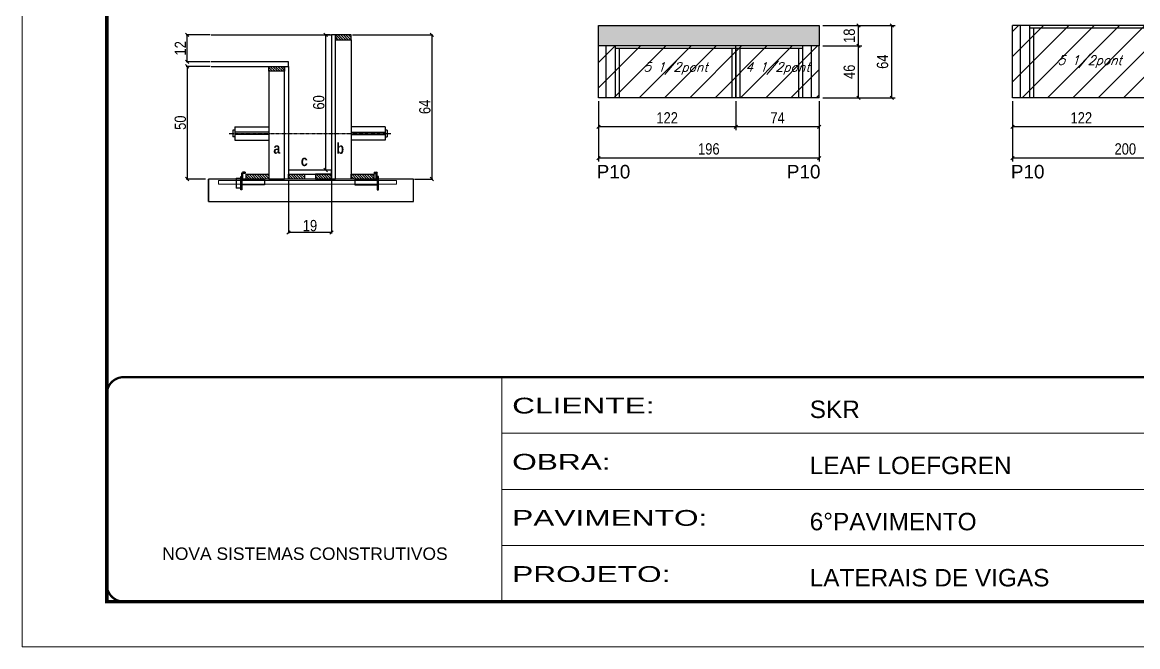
# Model space of a CAD drawing. Extents: x 3309 to 9563, y -2522 to 14608.
# Drawn here: x 3309 to 4299, y 5518 to 6072 of the extents above; entities that cross this region are included whole.
import ezdxf

# ---------------------------------------------------------------- set-up
doc = ezdxf.new("R2010")
doc.units = 0
for name, pattern in [('CONTINUO', [0]), ('DASHED', [0.75, 0.5, -0.25]), ('HIDDEN', [0.375, 0.25, -0.125])]:
    doc.linetypes.add(name, pattern=pattern)
for name, color, linetype in [('5', 5, 'Continuous'), ('barrote', 251, 'Continuous'), ('COTA', 241, 'Continuous'), ('detalhes', 4, 'Continuous'), ('Painéis', 200, 'Continuous'), ('presilha', 1, 'Continuous'), ('SARR_2.2x10', 60, 'Continuous'), ('SARR_2.2x7', 40, 'Continuous'), ('SARR_3.5x7', 81, 'Continuous'), ('TENSOR', 3, 'Continuous'), ('texto', 7, 'Continuous')]:
    doc.layers.add(name, color=color, linetype=linetype)
for name, color, linetype, lineweight in [('CONCRETO', 251, 'Continuous', 25), ('Folhas', 255, 'Continuous', 9), ('Hachura', 251, 'Continuous', 9), ('SARRAFO DE PRESSAO', 251, 'DASHED', 9), ('SCO-___-LAJ', 2, 'Continuous', 0)]:
    doc.layers.add(name, color=color, linetype=linetype, lineweight=lineweight)
doc.styles.add('ARIAL', font='arial.ttf')
doc.styles.add('COTA TECNICA', font='techl___.ttf', dxfattribs={"height": 10})
doc.styles.add('COTA TECNICA 2X', font='techl___.ttf', dxfattribs={"height": 10})
doc.styles.add('Romans', font='romans.shx')
doc.styles.get("Standard").update_dxf_attribs({"font": 'arial.ttf'})
doc.styles.add('TECNICA', font='techb___.ttf', dxfattribs={"height": 10})
doc.styles.add('Tecnologia', font='')
doc.styles.get('Tecnologia').set_extended_font_data('Forgotten Futurist')
doc.dimstyles.new('PAINEL', dxfattribs={"dimtxt": 10, "dimasz": 3, "dimexe": 3, "dimexo": 3, "dimgap": 3, "dimtad": 1, "dimdec": 1, "dimzin": 12, "dimdsep": 46, "dimtxsty": 'COTA TECNICA', "dimblk1": 'OBLIQUE', "dimblk2": 'OBLIQUE', "dimsah": 1, "dimcen": 0.9, "dimclrd": 4, "dimclre": 4, "dimclrt": 240, "dimadec": 1, "dimazin": 3, "dimtfac": 1, "dimtdec": 1, "dimtmove": 0, "dimatfit": 3, "dimfxl": 1, "dimtolj": 1, "dimtzin": 12, "dimarcsym": 0})
doc.dimstyles.new('SECAO', dxfattribs={"dimscale": 0.333333, "dimtxt": 5, "dimasz": 9, "dimexe": 3, "dimexo": 3, "dimgap": 3, "dimtad": 1, "dimdec": 1, "dimlfac": 0.5, "dimzin": 12, "dimdsep": 46, "dimtxsty": 'COTA TECNICA 2X', "dimblk1": 'OBLIQUE', "dimblk2": 'OBLIQUE', "dimsah": 1, "dimcen": 0.9, "dimclrd": 4, "dimclre": 4, "dimclrt": 240, "dimadec": 1, "dimazin": 3, "dimtfac": 1, "dimtdec": 1, "dimtmove": 0, "dimatfit": 3, "dimfxl": 1, "dimtolj": 1, "dimtzin": 12, "dimarcsym": 0})
pattern_1 = [(135, (36781.1714, -117579.288), (-1.122532015, -1.122532015), [])]

# ---------------------------------------------------------------- blocks, each defined once
blk = doc.blocks.new('9999999999')
at = {"color": 30, "linetype": 'CONTINUO'}
for p, q in [((98564.56, 34230.21), (98564.56, 34429.45)), ((98564.56, 34379.64), (99583.98, 34379.64)), ((98564.56, 34329.83), (99487.98, 34329.83)), ((98564.56, 34280.02), (99487.98, 34280.02))]:
    blk.add_line(p, q, dxfattribs=at)
at = {"color": 30, "linetype": 'CONTINUO', "const_width": 2}
blk.add_lwpolyline([(99583.98, 34230.21), (99583.98, 34414.45, 0.414214), (99568.98, 34429.45), (98228.98, 34429.45, 0.414214), (98213.98, 34414.45), (98213.98, 34245.21, 0.414214), (98228.98, 34230.21), (99583.98, 34230.21)], format="xyb", dxfattribs=at)
at = {"layer": 'Folhas'}
blk.add_lwpolyline([(98138.98, 34190.21), (99623.98, 34190.21), (99623.98, 35240.21), (98138.98, 35240.21)], close=True, dxfattribs=at)
at = {"layer": 'Folhas', "color": 30, "const_width": 3}
blk.add_lwpolyline([(98213.98, 34230.21), (99583.98, 34230.21), (99583.98, 35200.21), (98213.98, 35200.21)], close=True, dxfattribs=at)
at = {"color": 7, "linetype": 'Continuous', "ltscale": 5, "style": 'ARIAL'}
for s, height, p in [('SKR', 15.483, (98837.68, 34393.13)), ('LEAF LOEFGREN', 15.4829, (98837.68, 34343.32)), ('6°PAVIMENTO', 15.4829, (98837.68, 34293.51)), ('NOVA SISTEMAS CONSTRUTIVOS', 11.0592, (98263.19, 34267.21)), ('LATERAIS DE VIGAS', 15.4829, (98837.68, 34243.7))]:
    blk.add_text(s, height=height, dxfattribs=at).set_placement(p)
at = {"layer": 'Folhas', "color": 7, "style": 'Tecnologia', "width": 1.5}
for s, p in [('CLIENTE:', (98573.65, 34397.17)), ('OBRA:', (98573.65, 34347.31)), ('PAVIMENTO:', (98573.65, 34297.5)), ('PROJETO:', (98573.65, 34247.69))]:
    blk.add_text(s, height=14, dxfattribs=at).set_placement(p)
blk = doc.blocks.new('_Oblique')
at = {"color": 0, "linetype": 'ByBlock', "lineweight": -2}
blk.add_line((-0.5, -0.5), (0.5, 0.5), dxfattribs=at)
blk = doc.blocks.new('*D2483')
at = {"layer": 'COTA', "color": 4, "lineweight": -2, "transparency": 16777216}
for p, q in [((3545.63, 5931.88), (3545.63, 5884.41)), ((3583.63, 5931.88), (3583.63, 5884.41)), ((3583.63, 5885.41), (3545.63, 5885.41))]:
    blk.add_line(p, q, dxfattribs=at)
at = {"layer": 'Defpoints', "color": 0, "transparency": 16777216}
for p in [(3545.63, 5932.88), (3583.63, 5932.88), (3545.63, 5885.41)]:
    blk.add_point(p, dxfattribs=at)
at = {"layer": 'COTA', "color": 4, "lineweight": -2, "transparency": 16777216, "xscale": 3, "yscale": 3, "zscale": 3, "rotation": 180}
blk.add_blockref('_Oblique', (3545.63, 5885.41), dxfattribs=at)
at = {"layer": 'COTA', "color": 4, "lineweight": -2, "transparency": 16777216, "xscale": 3, "yscale": 3, "zscale": 3}
blk.add_blockref('_Oblique', (3583.63, 5885.41), dxfattribs=at)
at = {"layer": 'COTA', "color": 240, "transparency": 16777216, "insert": (3564.63, 5891.5), "char_height": 10, "attachment_point": 5, "style": 'COTA TECNICA 2X'}
blk.add_mtext('\\A1;19', dxfattribs=at)
blk = doc.blocks.new('PRESILHA METÁLICA 1')
at = {"layer": 'presilha'}
for p, q in [((6, 15.5), (7.5, 15.5)), ((6, -2.5), (6, 15.5)), ((7.5, 10.6), (7.5, 19.9)), ((7.5, 15.5), (7.5, -2.5)), ((12, 21), (8.6, 21)), ((9, 11.6), (9, 18.9)), ((12, 19.5), (9.6, 19.5)), ((12, 21), (12, 19.5)), ((0, 13), (6, 13)), ((0, 13), (0, 0)), ((6, 0), (0, 0)), ((6, 13), (6, 0)), ((37.5, 4.1), (7.5, 4.1)), ((37.5, 11), (9.6, 11)), ((37.5, 11), (37.5, 4.1)), ((7.5, -2.5), (6, -2.5))]:
    blk.add_line(p, q, dxfattribs=at)
for centre, radius, start, end in [((8.6, 19.9), 1.14, 90, 180), ((9.6, 18.9), 0.57, 90, 180), ((9.6, 11.6), 0.57, 180, 270)]:
    blk.add_arc(centre, radius, start, end, dxfattribs=at)
blk = doc.blocks.new('PRESILHA METÁLICA 2')
at = {"layer": 'presilha'}
for p, q in [((-5.2, 23.5), (-5.2, 22)), ((-5.2, 23.5), (-1.9, 23.5)), ((-5.2, 22), (-2.8, 22)), ((-2.2, 14.1), (-2.2, 21.4)), ((0.8, 18), (-0.8, 18)), ((-0.8, 18), (-0.8, 0)), ((-0.8, 14.6), (-0.8, 22.4)), ((0.8, 0), (0.8, 18)), ((-30.8, 13.5), (-30.8, 6.6)), ((-30.8, 13.5), (-2.8, 13.5)), ((-30.8, 6.6), (-0.8, 6.6)), ((-0.8, 0), (0.8, 0))]:
    blk.add_line(p, q, dxfattribs=at)
for centre, radius, start, end in [((-2.8, 21.4), 0.57, 0, 90), ((-1.9, 22.4), 1.14, 0, 90), ((-2.8, 14.1), 0.57, 270, 0)]:
    blk.add_arc(centre, radius, start, end, dxfattribs=at)
blk = doc.blocks.new('*D2484')
at = {"layer": 'COTA', "color": 4, "lineweight": -2, "transparency": 16777216}
for p, q in [((3602.23, 6060.88), (3673.68, 6060.88)), ((3672.68, 6060.88), (3672.68, 5932.88)), ((3657.45, 5932.88), (3673.68, 5932.88))]:
    blk.add_line(p, q, dxfattribs=at)
at = {"layer": 'Defpoints', "color": 0, "transparency": 16777216}
for p in [(3601.23, 6060.88), (3656.45, 5932.88), (3672.68, 5932.88)]:
    blk.add_point(p, dxfattribs=at)
at = {"layer": 'COTA', "color": 4, "lineweight": -2, "transparency": 16777216, "xscale": 3, "yscale": 3, "zscale": 3}
for p, rotation in [((3672.68, 6060.88), 90), ((3672.68, 5932.88), 270)]:
    blk.add_blockref('_Oblique', p, dxfattribs=dict(at, rotation=rotation))
at = {"layer": 'COTA', "color": 240, "transparency": 16777216, "insert": (3666.58, 5996.88), "char_height": 10, "attachment_point": 5, "rotation": 90, "style": 'COTA TECNICA 2X'}
blk.add_mtext('\\A1;64', dxfattribs=at)
blk = doc.blocks.new('*D2485')
at = {"layer": 'COTA', "color": 4, "lineweight": -2, "transparency": 16777216}
for p, q in [((3475.93, 6032.88), (3454.71, 6032.88)), ((3455.71, 6032.88), (3455.71, 5932.88)), ((3471.82, 5932.88), (3454.71, 5932.88))]:
    blk.add_line(p, q, dxfattribs=at)
at = {"layer": 'Defpoints', "color": 0, "transparency": 16777216}
for p in [(3476.93, 6032.88), (3455.71, 5932.88), (3472.82, 5932.88)]:
    blk.add_point(p, dxfattribs=at)
at = {"layer": 'COTA', "color": 4, "lineweight": -2, "transparency": 16777216, "xscale": 3, "yscale": 3, "zscale": 3}
for p, rotation in [((3455.71, 6032.88), 90), ((3455.71, 5932.88), 270)]:
    blk.add_blockref('_Oblique', p, dxfattribs=dict(at, rotation=rotation))
at = {"layer": 'COTA', "color": 240, "transparency": 16777216, "insert": (3449.6, 5982.88), "char_height": 10, "attachment_point": 5, "rotation": 90, "style": 'COTA TECNICA 2X'}
blk.add_mtext('\\A1;50', dxfattribs=at)
blk = doc.blocks.new('*D2486')
at = {"layer": 'COTA', "color": 4, "lineweight": -2, "transparency": 16777216}
for p, q in [((3582.63, 6060.88), (3577.56, 6060.88)), ((3578.56, 5940.88), (3578.56, 6060.88)), ((3582.63, 5940.88), (3577.56, 5940.88))]:
    blk.add_line(p, q, dxfattribs=at)
at = {"layer": 'Defpoints', "color": 0, "transparency": 16777216}
for p in [(3578.56, 6060.88), (3583.63, 6060.88), (3583.63, 5940.88)]:
    blk.add_point(p, dxfattribs=at)
at = {"layer": 'COTA', "color": 4, "lineweight": -2, "transparency": 16777216, "xscale": 3, "yscale": 3, "zscale": 3}
for p, rotation in [((3578.56, 6060.88), 90), ((3578.56, 5940.88), 270)]:
    blk.add_blockref('_Oblique', p, dxfattribs=dict(at, rotation=rotation))
at = {"layer": 'COTA', "color": 240, "transparency": 16777216, "insert": (3572.46, 6000.88), "char_height": 10, "attachment_point": 5, "rotation": 90, "style": 'COTA TECNICA 2X'}
blk.add_mtext('\\A1;60', dxfattribs=at)
blk = doc.blocks.new('*D2487')
at = {"layer": 'COTA', "color": 4, "lineweight": -2, "transparency": 16777216}
for p, q in [((3475.93, 6060.88), (3454.71, 6060.88)), ((3455.71, 6036.88), (3455.71, 6060.88)), ((3475.93, 6036.88), (3454.71, 6036.88))]:
    blk.add_line(p, q, dxfattribs=at)
at = {"layer": 'Defpoints', "color": 0, "transparency": 16777216}
for p in [(3455.71, 6060.88), (3476.93, 6060.88), (3476.93, 6036.88)]:
    blk.add_point(p, dxfattribs=at)
at = {"layer": 'COTA', "color": 4, "lineweight": -2, "transparency": 16777216, "xscale": 3, "yscale": 3, "zscale": 3}
for p, rotation in [((3455.71, 6060.88), 90), ((3455.71, 6036.88), 270)]:
    blk.add_blockref('_Oblique', p, dxfattribs=dict(at, rotation=rotation))
at = {"layer": 'COTA', "color": 240, "transparency": 16777216, "insert": (3449.66, 6048.88), "char_height": 10, "attachment_point": 5, "rotation": 90, "style": 'COTA TECNICA 2X'}
blk.add_mtext('\\A1;12', dxfattribs=at)
blk = doc.blocks.new('*D2479')
at = {"layer": 'COTA', "color": 4, "linetype": 'ByBlock', "lineweight": -2, "transparency": 16777216}
for p, q in [((3942.56, 6002.03), (3942.56, 5976.12)), ((4016.56, 6002.03), (4016.56, 5976.12)), ((4016.56, 5979.12), (3942.56, 5979.12))]:
    blk.add_line(p, q, dxfattribs=at)
at = {"layer": 'Defpoints', "color": 0, "linetype": 'ByBlock', "transparency": 16777216}
for p in [(3942.56, 6005.03), (4016.56, 6005.03), (3942.56, 5979.12)]:
    blk.add_point(p, dxfattribs=at)
at = {"layer": 'COTA', "color": 4, "linetype": 'ByBlock', "lineweight": -2, "transparency": 16777216, "xscale": 3, "yscale": 3, "zscale": 3, "rotation": 180}
blk.add_blockref('_Oblique', (3942.56, 5979.12), dxfattribs=at)
at = {"layer": 'COTA', "color": 4, "linetype": 'ByBlock', "lineweight": -2, "transparency": 16777216, "xscale": 3, "yscale": 3, "zscale": 3}
blk.add_blockref('_Oblique', (4016.56, 5979.12), dxfattribs=at)
at = {"layer": 'COTA', "color": 240, "linetype": 'ByBlock', "transparency": 16777216, "insert": (3979.56, 5987.19), "char_height": 10, "attachment_point": 5, "style": 'COTA TECNICA'}
blk.add_mtext('\\A1;74', dxfattribs=at)
blk = doc.blocks.new('*D2480')
at = {"layer": 'COTA', "color": 4, "linetype": 'ByBlock', "lineweight": -2, "transparency": 16777216}
for p, q in [((3820.56, 6002.03), (3820.56, 5976.12)), ((3942.56, 6002.03), (3942.56, 5976.12)), ((3942.56, 5979.12), (3820.56, 5979.12))]:
    blk.add_line(p, q, dxfattribs=at)
at = {"layer": 'Defpoints', "color": 0, "linetype": 'ByBlock', "transparency": 16777216}
for p in [(3820.56, 6005.03), (3942.56, 6005.03), (3820.56, 5979.12)]:
    blk.add_point(p, dxfattribs=at)
at = {"layer": 'COTA', "color": 4, "linetype": 'ByBlock', "lineweight": -2, "transparency": 16777216, "xscale": 3, "yscale": 3, "zscale": 3, "rotation": 180}
blk.add_blockref('_Oblique', (3820.56, 5979.12), dxfattribs=at)
at = {"layer": 'COTA', "color": 4, "linetype": 'ByBlock', "lineweight": -2, "transparency": 16777216, "xscale": 3, "yscale": 3, "zscale": 3}
blk.add_blockref('_Oblique', (3942.56, 5979.12), dxfattribs=at)
at = {"layer": 'COTA', "color": 240, "linetype": 'ByBlock', "transparency": 16777216, "insert": (3881.56, 5987.18), "char_height": 10, "attachment_point": 5, "style": 'COTA TECNICA'}
blk.add_mtext('\\A1;122', dxfattribs=at)
blk = doc.blocks.new('*D2488')
at = {"layer": 'COTA', "color": 4, "linetype": 'ByBlock', "lineweight": -2, "transparency": 16777216}
for p, q in [((3820.56, 6002.03), (3820.56, 5948.41)), ((4016.56, 6002.03), (4016.56, 5948.41)), ((4016.56, 5951.41), (3820.56, 5951.41))]:
    blk.add_line(p, q, dxfattribs=at)
at = {"layer": 'Defpoints', "color": 0, "linetype": 'ByBlock', "transparency": 16777216}
for p in [(3820.56, 6005.03), (4016.56, 6005.03), (3820.56, 5951.41)]:
    blk.add_point(p, dxfattribs=at)
at = {"layer": 'COTA', "color": 4, "linetype": 'ByBlock', "lineweight": -2, "transparency": 16777216, "xscale": 3, "yscale": 3, "zscale": 3, "rotation": 180}
blk.add_blockref('_Oblique', (3820.56, 5951.41), dxfattribs=at)
at = {"layer": 'COTA', "color": 4, "linetype": 'ByBlock', "lineweight": -2, "transparency": 16777216, "xscale": 3, "yscale": 3, "zscale": 3}
blk.add_blockref('_Oblique', (4016.56, 5951.41), dxfattribs=at)
at = {"layer": 'COTA', "color": 240, "linetype": 'ByBlock', "transparency": 16777216, "insert": (3918.56, 5959.54), "char_height": 10, "attachment_point": 5, "style": 'COTA TECNICA'}
blk.add_mtext('\\A1;196', dxfattribs=at)
blk = doc.blocks.new('*D2489')
at = {"layer": 'COTA', "color": 4, "lineweight": -2, "transparency": 16777216}
for p, q in [((4019.56, 6051.03), (4054.32, 6051.03)), ((4051.32, 6005.03), (4051.32, 6051.03)), ((4019.56, 6005.03), (4054.32, 6005.03))]:
    blk.add_line(p, q, dxfattribs=at)
at = {"layer": 'Defpoints', "color": 0, "transparency": 16777216}
for p in [(4016.56, 6051.03), (4051.32, 6051.03), (4016.56, 6005.03)]:
    blk.add_point(p, dxfattribs=at)
at = {"layer": 'COTA', "color": 4, "lineweight": -2, "transparency": 16777216, "xscale": 3, "yscale": 3, "zscale": 3}
for p, rotation in [((4051.32, 6051.03), 90), ((4051.32, 6005.03), 270)]:
    blk.add_blockref('_Oblique', p, dxfattribs=dict(at, rotation=rotation))
at = {"layer": 'COTA', "color": 240, "transparency": 16777216, "insert": (4043.21, 6028.03), "char_height": 10, "attachment_point": 5, "rotation": 90, "style": 'COTA TECNICA'}
blk.add_mtext('\\A1;46', dxfattribs=at)
blk = doc.blocks.new('*D2490')
at = {"layer": 'COTA', "color": 4, "lineweight": -2, "transparency": 16777216}
for p, q in [((4019.56, 6069.03), (4054.32, 6069.03)), ((4051.32, 6051.03), (4051.32, 6069.03)), ((4019.56, 6051.03), (4054.32, 6051.03))]:
    blk.add_line(p, q, dxfattribs=at)
at = {"layer": 'Defpoints', "color": 0, "transparency": 16777216}
for p in [(4016.56, 6069.03), (4051.32, 6069.03), (4016.56, 6051.03)]:
    blk.add_point(p, dxfattribs=at)
at = {"layer": 'COTA', "color": 4, "lineweight": -2, "transparency": 16777216, "xscale": 3, "yscale": 3, "zscale": 3}
for p, rotation in [((4051.32, 6069.03), 90), ((4051.32, 6051.03), 270)]:
    blk.add_blockref('_Oblique', p, dxfattribs=dict(at, rotation=rotation))
at = {"layer": 'COTA', "color": 240, "transparency": 16777216, "insert": (4043.22, 6060.03), "char_height": 10, "attachment_point": 5, "rotation": 90, "style": 'COTA TECNICA'}
blk.add_mtext('\\A1;18', dxfattribs=at)
blk = doc.blocks.new('*D2491')
at = {"layer": 'COTA', "color": 4, "lineweight": -2, "transparency": 16777216}
for p, q in [((4019.56, 6069.03), (4083.81, 6069.03)), ((4080.81, 6005.03), (4080.81, 6069.03)), ((4019.56, 6005.03), (4083.81, 6005.03))]:
    blk.add_line(p, q, dxfattribs=at)
at = {"layer": 'Defpoints', "color": 0, "transparency": 16777216}
for p in [(4016.56, 6069.03), (4080.81, 6069.03), (4016.56, 6005.03)]:
    blk.add_point(p, dxfattribs=at)
at = {"layer": 'COTA', "color": 4, "lineweight": -2, "transparency": 16777216, "xscale": 3, "yscale": 3, "zscale": 3}
for p, rotation in [((4080.81, 6069.03), 90), ((4080.81, 6005.03), 270)]:
    blk.add_blockref('_Oblique', p, dxfattribs=dict(at, rotation=rotation))
at = {"layer": 'COTA', "color": 240, "transparency": 16777216, "insert": (4072.71, 6037.03), "char_height": 10, "attachment_point": 5, "rotation": 90, "style": 'COTA TECNICA'}
blk.add_mtext('\\A1;64', dxfattribs=at)
blk = doc.blocks.new('*D2482')
at = {"layer": 'COTA', "color": 4, "linetype": 'ByBlock', "lineweight": -2, "transparency": 16777216}
for p, q in [((4188.09, 6002.03), (4188.09, 5976.12)), ((4310.09, 6002.03), (4310.09, 5976.12)), ((4310.09, 5979.12), (4188.09, 5979.12))]:
    blk.add_line(p, q, dxfattribs=at)
at = {"layer": 'Defpoints', "color": 0, "linetype": 'ByBlock', "transparency": 16777216}
for p in [(4188.09, 6005.03), (4310.09, 6005.03), (4188.09, 5979.12)]:
    blk.add_point(p, dxfattribs=at)
at = {"layer": 'COTA', "color": 4, "linetype": 'ByBlock', "lineweight": -2, "transparency": 16777216, "xscale": 3, "yscale": 3, "zscale": 3, "rotation": 180}
blk.add_blockref('_Oblique', (4188.09, 5979.12), dxfattribs=at)
at = {"layer": 'COTA', "color": 4, "linetype": 'ByBlock', "lineweight": -2, "transparency": 16777216, "xscale": 3, "yscale": 3, "zscale": 3}
blk.add_blockref('_Oblique', (4310.09, 5979.12), dxfattribs=at)
at = {"layer": 'COTA', "color": 240, "linetype": 'ByBlock', "transparency": 16777216, "insert": (4249.09, 5987.18), "char_height": 10, "attachment_point": 5, "style": 'COTA TECNICA'}
blk.add_mtext('\\A1;122', dxfattribs=at)
blk = doc.blocks.new('*D2492')
at = {"layer": 'COTA', "color": 4, "linetype": 'ByBlock', "lineweight": -2, "transparency": 16777216}
for p, q in [((4188.09, 6002.03), (4188.09, 5948.41)), ((4388.09, 6002.03), (4388.09, 5948.41)), ((4388.09, 5951.41), (4188.09, 5951.41))]:
    blk.add_line(p, q, dxfattribs=at)
at = {"layer": 'Defpoints', "color": 0, "linetype": 'ByBlock', "transparency": 16777216}
for p in [(4188.09, 6005.03), (4388.09, 6005.03), (4188.09, 5951.41)]:
    blk.add_point(p, dxfattribs=at)
at = {"layer": 'COTA', "color": 4, "linetype": 'ByBlock', "lineweight": -2, "transparency": 16777216, "xscale": 3, "yscale": 3, "zscale": 3, "rotation": 180}
blk.add_blockref('_Oblique', (4188.09, 5951.41), dxfattribs=at)
at = {"layer": 'COTA', "color": 4, "linetype": 'ByBlock', "lineweight": -2, "transparency": 16777216, "xscale": 3, "yscale": 3, "zscale": 3}
blk.add_blockref('_Oblique', (4388.09, 5951.41), dxfattribs=at)
at = {"layer": 'COTA', "color": 240, "linetype": 'ByBlock', "transparency": 16777216, "insert": (4288.09, 5959.51), "char_height": 10, "attachment_point": 5, "style": 'COTA TECNICA'}
blk.add_mtext('\\A1;200', dxfattribs=at)

msp = doc.modelspace()

# ---------------------------------------------------------------- hatches: boundary and pattern name
at = {"layer": 'COTA'}
h = msp.add_hatch(dxfattribs=at)
h.set_pattern_fill('AR-CONC', color=256, scale=0.03)
h.set_pattern_definition([(50, (-1267.279, -2428.622), (5.46554, -0.4781726), [0.5715, -6.2865]), (355, (-1267.279, -2428.622), (-1.0573026, 5.7317054), [0.4572, -5.0292175]), (100.451445, (-1266.8237, -2428.6617), (4.4082374, 5.2535326), [0.4857003, -5.3427073]), (46.1842, (-1267.279, -2427.098), (8.132371, -1.26127), [0.85725, -9.42975]), (96.63556, (-1266.6014, -2427.203), (7.122124, 7.422784), [0.728551, -8.014068]), (351.18415, (-1267.279, -2427.098), (7.122124, 7.422784), [0.685799, -7.543792]), (21, (-1266.517, -2427.479), (4.5484317, -3.067956), [0.5715, -6.2865]), (326, (-1266.517, -2427.479), (1.854061, 5.525639), [0.4572, -5.0292]), (71.451445, (-1266.138, -2427.7345), (6.4024926, 2.457683), [0.4857003, -5.342698]), (37.5, (-1267.2791, -2428.6218), (0.0926581, 2.53665117), [0, -4.96824, 0, -5.1054, 0, -5.04825]), (7.5, (-1267.279, -2428.6218), (2.0045899, 3.00541724), [0, -2.91084, 0, -4.85394, 0, -1.92405]), (327.5, (-1268.9784, -2428.6218), (4.06771786, -0.1718623), [0, -1.905, 0, -5.9436, 0, -7.8867]), (317.5, (-1269.7404, -2428.622), (4.4438754, 0.7627947), [0, -2.4765, 0, -3.94716, 0, -5.6007])])
h.paths.add_polyline_path([(3820.56, 6069.03), (3820.56, 6051.03), (4016.56, 6051.03), (4016.56, 6069.03)])
at = {"layer": 'Hachura', "linetype": 'ByBlock'}
h = msp.add_hatch(dxfattribs=at)
h.set_pattern_fill('ANSI31', color=256, scale=5)
h.set_pattern_definition([(45, (-2825.264, -5753.873), (-11.22532, 11.22532), [])])
h.paths.add_polyline_path([(4310.09, 6069.03), (4188.09, 6069.03), (4188.09, 6005.03), (4310.09, 6005.03)])
h.paths.add_polyline_path([(4310.09, 6069.03), (4310.09, 6005.03), (4388.09, 6005.03), (4388.09, 6069.03)])
h = msp.add_hatch(dxfattribs=at)
h.set_pattern_fill('ANSI31', color=256, scale=5)
h.set_pattern_definition([(45, (6.956, -1100.101), (-11.22532, 11.22532), [])])
h.paths.add_polyline_path([(3820.56, 6051.03), (3820.56, 6005.03), (3942.56, 6005.03), (3942.56, 6051.03)])
h.paths.add_polyline_path([(3942.56, 6051.03), (3942.56, 6005.03), (4016.56, 6005.03), (4016.56, 6051.03)])
at = {"layer": 'SARR_2.2x10'}
h = msp.add_hatch(dxfattribs=at)
h.set_pattern_fill('ANSI31', color=256, scale=0.5, angle=90)
h.set_pattern_definition([(135, (36701.5714, -117579.288), (-1.122532015, -1.122532015), [])])
h.paths.add_polyline_path([(3508.03, 5937.28), (3508.03, 5932.88), (3528.03, 5932.88), (3528.03, 5937.28)])
h = msp.add_hatch(dxfattribs=at)
h.set_pattern_fill('ANSI31', color=256, scale=0.5, angle=90)
h.set_pattern_definition([(135, (36794.7714, -117579.288), (-1.122532015, -1.122532015), [])])
h.paths.add_polyline_path([(3601.23, 5937.28), (3601.23, 5932.88), (3621.23, 5932.88), (3621.23, 5937.28)])
at = {"layer": 'SARR_2.2x7'}
h = msp.add_hatch(dxfattribs=at)
h.set_pattern_fill('ANSI31', color=256, scale=0.5, angle=90)
h.set_pattern_definition([(135, (36715.5714, -117455.688), (-1.122532015, -1.122532015), [])])
h.paths.add_polyline_path([(3587.23, 6060.88), (3587.23, 6056.48), (3601.23, 6056.48), (3601.23, 6060.88)])
h = msp.add_hatch(dxfattribs=at)
h.set_pattern_fill('ANSI31', color=256, scale=0.5, angle=90)
h.set_pattern_definition([(135, (36695.5714, -117483.688), (-1.122532015, -1.122532015), [])])
h.paths.add_polyline_path([(3542.03, 6032.88), (3542.03, 6028.48), (3528.03, 6028.48), (3528.03, 6032.88)])
h = msp.add_hatch(dxfattribs=at)
h.set_pattern_fill('ANSI31', color=256, scale=0.5, angle=90)
h.set_pattern_definition(pattern_1)
h.paths.add_polyline_path([(3559.63, 5932.88), (3559.63, 5937.28), (3545.63, 5937.28), (3545.63, 5932.88)])
h = msp.add_hatch(dxfattribs=at)
h.set_pattern_fill('ANSI31', color=256, scale=0.5, angle=90)
h.set_pattern_definition(pattern_1)
h.paths.add_polyline_path([(3569.63, 5937.28), (3569.63, 5932.88), (3583.63, 5932.88), (3583.63, 5937.28)])

# ---------------------------------------------------------------- linework, layer by layer
at = {"ltscale": 3}
for p, q in [((3498.03, 5979.33), (3498.03, 5967.33)), ((3498.03, 5979.33), (3528.03, 5979.33)), ((3631.23, 5979.33), (3601.23, 5979.33)), ((3631.23, 5979.33), (3631.23, 5967.33)), ((3496.03, 5976.33), (3496.03, 5970.33)), ((3498.03, 5976.33), (3496.03, 5976.33)), ((3498.03, 5970.33), (3496.03, 5970.33)), ((3528.03, 5974.33), (3498.03, 5974.33)), ((3528.03, 5972.33), (3498.03, 5972.33)), ((3601.23, 5974.33), (3631.23, 5974.33)), ((3601.23, 5972.33), (3631.23, 5972.33)), ((3633.23, 5976.33), (3631.23, 5976.33)), ((3631.23, 5970.33), (3633.23, 5970.33)), ((3633.23, 5976.33), (3633.23, 5970.33)), ((3498.03, 5967.33), (3528.03, 5967.33)), ((3631.23, 5967.33), (3601.23, 5967.33))]:
    msp.add_line(p, q, dxfattribs=at)
at = {"layer": 'barrote'}
msp.add_lwpolyline([(3474.58, 5912.88), (3656.49, 5912.88), (3656.49, 5932.88), (3474.58, 5932.88)], close=True, dxfattribs=at)
at = {"layer": 'CONCRETO', "linetype": 'Continuous'}
msp.add_line((3476.93, 6060.88), (3583.63, 6060.88), dxfattribs=at)
at = {"layer": 'COTA'}
for p, q in [((3820.56, 6051.03, 0), (3820.56, 6069.03, 0)), ((3820.56, 6069.03, 0), (4016.56, 6069.03, 0)), ((4016.56, 6069.03, 0), (4016.56, 6051.03, 0))]:
    msp.add_line(p, q, dxfattribs=at)
at = {"layer": 'detalhes', "color": 250}
msp.add_line((3474.58, 5912.88), (3474.58, 5932.88), dxfattribs=at)
at = {"layer": 'Painéis', "linetype": 'ByBlock'}
for p, q in [((4388.09, 6069.03, 0), (4188.09, 6069.03, 0)), ((4188.09, 6005.03, 0), (4188.09, 6069.03, 0)), ((4016.56, 6051.03, 0), (3820.56, 6051.03, 0)), ((3820.56, 6005.03, 0), (3820.56, 6051.03, 0)), ((3942.56, 6005.03, 0), (3942.56, 6051.03, 0)), ((4016.56, 6005.03, 0), (4016.56, 6051.03, 0)), ((4016.56, 6005.03, 0), (3820.56, 6005.03, 0)), ((4388.09, 6005.03, 0), (4188.09, 6005.03, 0))]:
    msp.add_line(p, q, dxfattribs=at)
at = {"layer": 'Painéis', "linetype": 'Continuous'}
for points in [[(3587.23, 5932.88), (3587.23, 6060.88), (3583.63, 6060.88), (3583.63, 5932.88)], [(3542.03, 5932.88), (3542.03, 6032.88), (3545.63, 6032.88), (3545.63, 5932.88)], [(3583.63, 5940.88), (3545.63, 5940.88), (3545.63, 5937.28), (3583.63, 5937.28)]]:
    msp.add_lwpolyline(points, close=True, dxfattribs=at)
at = {"layer": 'Painéis', "linetype": 'Continuous', "elevation": 0}
msp.add_lwpolyline([(3476.93, 6032.88), (3545.63, 6032.88), (3545.63, 6036.88), (3476.93, 6036.88)], dxfattribs=at)
at = {"layer": 'SARR_2.2x10'}
for points in [[(3508.03, 5937.28), (3528.03, 5937.28), (3528.03, 5932.88), (3508.03, 5932.88)], [(3601.23, 5937.28), (3621.23, 5937.28), (3621.23, 5932.88), (3601.23, 5932.88)]]:
    msp.add_lwpolyline(points, close=True, dxfattribs=at)
at = {"layer": 'SARR_2.2x7', "linetype": 'Continuous'}
for p, q in [((4195.09, 6005.03, 0), (4195.09, 6069.03, 0)), ((4310.09, 6066.83, 0), (4203.09, 6066.83, 0)), ((3827.56, 6005.03, 0), (3827.56, 6051.03, 0)), ((3942.56, 6048.83, 0), (3835.56, 6048.83, 0)), ((4001.56, 6048.83, 0), (3942.56, 6048.83, 0)), ((4009.56, 6005.03, 0), (4009.56, 6051.03, 0))]:
    msp.add_line(p, q, dxfattribs=at)
at = {"layer": 'SARR_2.2x7', "elevation": 0}
for points in [[(3601.23, 6060.88), (3587.23, 6060.88), (3587.23, 6056.48), (3601.23, 6056.48)], [(3528.03, 6032.88), (3542.03, 6032.88), (3542.03, 6028.48), (3528.03, 6028.48)]]:
    msp.add_lwpolyline(points, close=True, dxfattribs=at)
at = {"layer": 'SARR_2.2x7'}
for points in [[(3545.63, 5937.28), (3559.63, 5937.28), (3559.63, 5932.88), (3545.63, 5932.88)], [(3583.63, 5937.28), (3569.63, 5937.28), (3569.63, 5932.88), (3583.63, 5932.88)]]:
    msp.add_lwpolyline(points, close=True, dxfattribs=at)
at = {"layer": 'SARR_3.5x7'}
for p, q in [((4203.09, 6069.03, 0), (4203.09, 6005.03, 0)), ((4206.59, 6066.83, 0), (4206.59, 6005.03, 0)), ((3835.56, 6051.03, 0), (3835.56, 6005.03, 0)), ((3839.06, 6048.83, 0), (3839.06, 6005.03, 0)), ((3939.06, 6048.83, 0), (3939.06, 6005.03, 0)), ((3942.56, 6048.83, 0), (3942.56, 6005.03, 0)), ((3946.06, 6048.83, 0), (3946.06, 6005.03, 0)), ((3998.06, 6048.83, 0), (3998.06, 6005.03, 0)), ((4001.56, 6051.03, 0), (4001.56, 6005.03, 0))]:
    msp.add_line(p, q, dxfattribs=at)
for points in [[(3587.23, 6056.48), (3601.23, 6056.48), (3601.23, 5932.88), (3587.23, 5932.88)], [(3542.03, 6028.48), (3528.03, 6028.48), (3528.03, 5932.88), (3542.03, 5932.88)]]:
    msp.add_lwpolyline(points, close=True, dxfattribs=at)
at = {"layer": 'SCO-___-LAJ', "color": 1}
msp.add_lwpolyline([(3483.58, 5931.55), (3641.42, 5931.55), (3641.42, 5928.35), (3483.58, 5928.35)], close=True, dxfattribs=at)
at = {"layer": 'TENSOR', "linetype": 'HIDDEN', "ltscale": 0.5}
msp.add_line((3493.03, 5973.33), (3636.54, 5973.33), dxfattribs=at)

# ---------------------------------------------------------------- block references
at = {"layer": 'presilha', "xscale": 0.6666666666666666, "yscale": 0.6666666666666666, "zscale": 0.6666666666666666}
for name, p in [('PRESILHA METÁLICA 1', (3499.17, 5924.91)), ('PRESILHA METÁLICA 2', (3624.91, 5923.25))]:
    msp.add_blockref(name, p, dxfattribs=at)
at = {"layer": 'SARRAFO DE PRESSAO', "color": 6, "linetype": 'ByBlock'}
msp.add_blockref('9999999999', (-94829.61, -28672.37), dxfattribs=at)

# ---------------------------------------------------------------- texts
at = {"layer": '5', "linetype": 'Continuous'}
for rotation, p in [(359.99996, (3819.03, 5933.4, 0)), (0.00004, (3987.78, 5933.4, 0)), (359.99996, (4186.56, 5933.4, 0))]:
    msp.add_text('P10', height=12, rotation=rotation, dxfattribs=at).set_placement(p)
at = {"layer": 'detalhes', "style": 'TECNICA'}
for s, p in [('a', (3532.16, 5955.32)), ('b', (3588.13, 5955.31)), ('c', (3556.53, 5944.35))]:
    msp.add_text(s, height=9.6, dxfattribs=at).set_placement(p)
at = {"layer": 'texto', "color": 2, "char_height": 8, "attachment_point": 5, "style": 'Romans'}
for s, insert in [('{\\Q19;\\C256;5 1/2pont}', (3889.06, 6031.03, 0)), ('{\\Q19;\\C256;4 1/2pont}', (3979.56, 6031.03, 0)), ('{\\Q19;\\C256;5 1/2pont}', (4256.59, 6037.03, 0))]:
    msp.add_mtext(s, dxfattribs=dict(at, insert=insert))

# ---------------------------------------------------------------- dimensions: what is measured, and where the dimension line sits
at = {"layer": 'COTA'}
for base, p1, p2, dimstyle, picture, middle in [((4051.32, 6069.03, 0), (4016.56, 6051.03, 0), (4016.56, 6069.03, 0), 'PAINEL', '*D2490', (4043.22, 6060.03, 0)), ((4080.81, 6069.03, 0), (4016.56, 6005.03, 0), (4016.56, 6069.03, 0), 'PAINEL', '*D2491', (4072.71, 6037.03, 0)), ((3455.71, 6060.88), (3476.93, 6036.88), (3476.93, 6060.88), 'SECAO', '*D2487', (3449.66, 6048.88)), ((3578.56, 6060.88), (3583.63, 5940.88), (3583.63, 6060.88), 'SECAO', '*D2486', (3572.46, 6000.88)), ((3672.68, 5932.88, 0), (3601.23, 6060.88), (3656.45, 5932.88, 0), 'SECAO', '*D2484', (3666.58, 5996.88, 0)), ((4051.32, 6051.03, 0), (4016.56, 6005.03, 0), (4016.56, 6051.03, 0), 'PAINEL', '*D2489', (4043.21, 6028.03, 0)), ((3455.71, 5932.88, 0), (3476.93, 6032.88), (3472.82, 5932.88, 0), 'SECAO', '*D2485', (3449.6, 5982.88, 0))]:
    dim = msp.add_linear_dim(base=base, p1=p1, p2=p2, angle=90, dimstyle=dimstyle, dxfattribs=at)
    dim.commit()
    dim.dimension.update_dxf_attribs({"geometry": picture, "text_midpoint": middle})
at = {"layer": 'COTA', "linetype": 'ByBlock'}
for base, p1, p2, picture, middle in [((3820.56, 5979.12, 0), (3942.56, 6005.03, 0), (3820.56, 6005.03, 0), '*D2480', (3881.56, 5987.18, 0)), ((4188.09, 5979.12, 0), (4310.09, 6005.03, 0), (4188.09, 6005.03, 0), '*D2482', (4249.09, 5987.18, 0))]:
    dim = msp.add_linear_dim(base=base, p1=p1, p2=p2, angle=180, dimstyle='PAINEL', override={"dimtmove": 1}, dxfattribs=at)
    dim.commit()
    dim.dimension.update_dxf_attribs({"geometry": picture, "text_midpoint": middle})
for base, p1, p2, picture, middle in [((3820.56, 5951.41, 0), (4016.56, 6005.03, 0), (3820.56, 6005.03, 0), '*D2488', (3918.56, 5959.54, 0)), ((3942.56, 5979.12, 0), (4016.56, 6005.03, 0), (3942.56, 6005.03, 0), '*D2479', (3979.56, 5987.19, 0)), ((4188.09, 5951.41, 0), (4388.09, 6005.03, 0), (4188.09, 6005.03, 0), '*D2492', (4288.09, 5959.51, 0))]:
    dim = msp.add_linear_dim(base=base, p1=p1, p2=p2, angle=180, dimstyle='PAINEL', dxfattribs=at)
    dim.commit()
    dim.dimension.update_dxf_attribs({"geometry": picture, "text_midpoint": middle})
at = {"layer": 'COTA'}
dim = msp.add_linear_dim(base=(3545.63, 5885.41), p1=(3583.63, 5932.88), p2=(3545.63, 5932.88), angle=180, dimstyle='SECAO', dxfattribs=at)
dim.commit()
dim.dimension.update_dxf_attribs({"geometry": '*D2483', "text_midpoint": (3564.63, 5885.41), "dimtype": 160})

doc.saveas('drawing.dxf')
